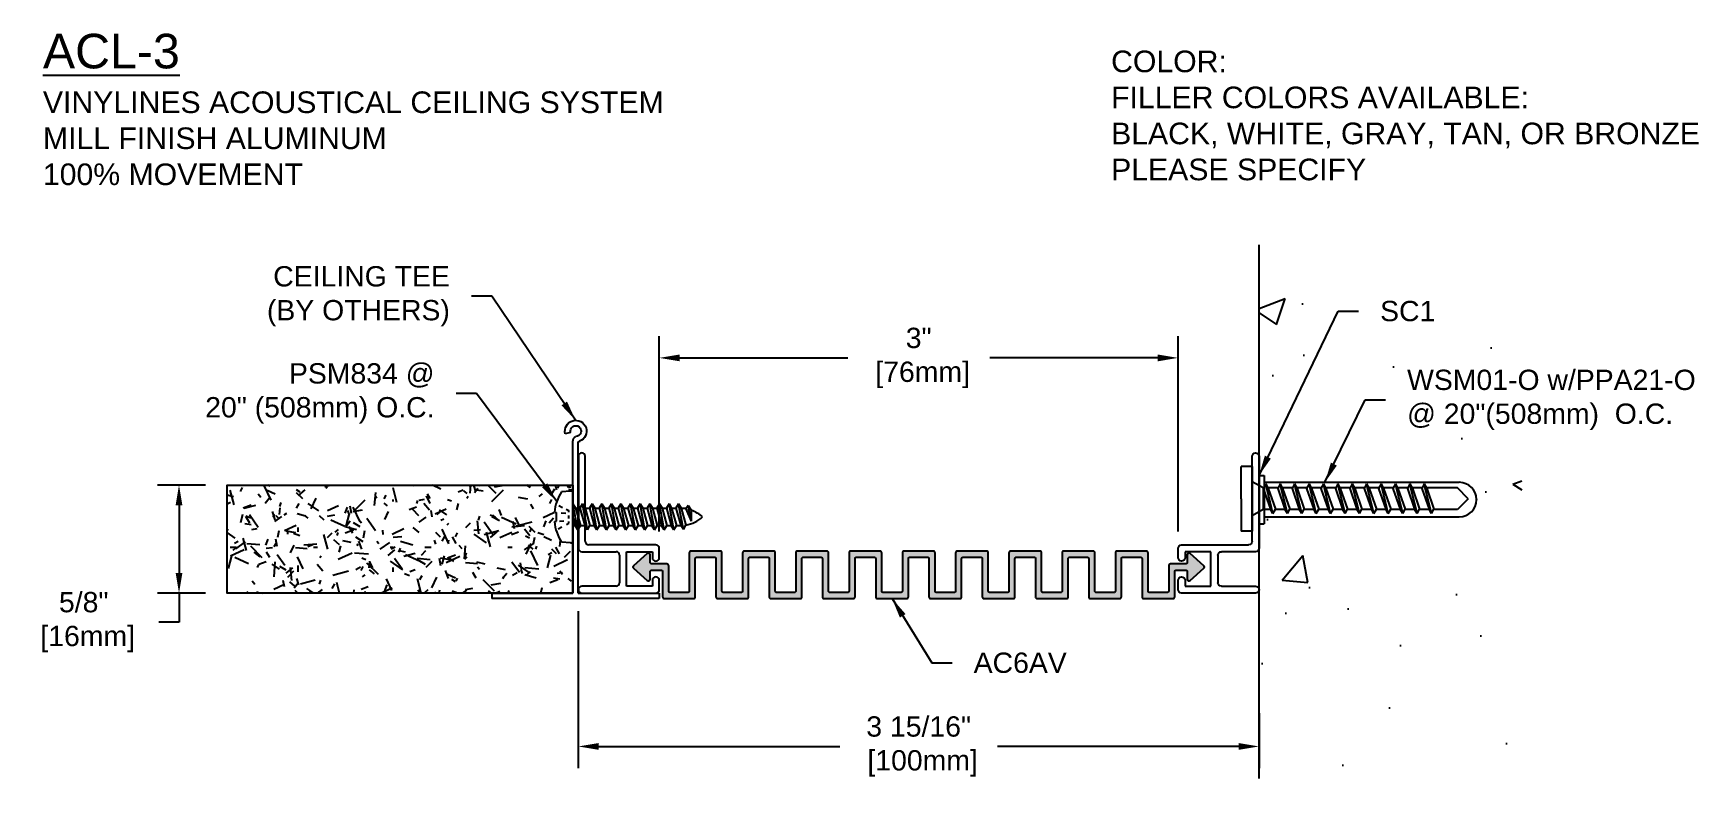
# Model space of a CAD drawing. Header units: inches. Extents: x 0.71 to 10.34, y 3.62 to 8.02.
import ezdxf

# ---------------------------------------------------------------- set-up
doc = ezdxf.new("R2010")
doc.units = ezdxf.units.IN
doc.header["$MEASUREMENT"] = 0
for name, color, linetype in [('Anchors', 4, 'Continuous'), ('Conditions', 1, 'Continuous'), ('Dimensions', 3, 'Continuous'), ('Metals', 7, 'Continuous'), ('Text', 2, 'Continuous')]:
    doc.layers.add(name, color=color, linetype=linetype)
doc.styles.add('ARIAL', font='arial.ttf')
doc.dimstyles.new('ARIAL', dxfattribs={"dimtxt": 0.1175, "dimasz": 0.1175, "dimexe": 0.125, "dimexo": 0.125, "dimgap": 0.125, "dimtad": 0, "dimtih": 1, "dimtoh": 1, "dimdec": 4, "dimzin": 0, "dimdsep": 46, "dimlunit": 4, "dimtxsty": 'ARIAL', "dimcen": 0.09, "dimadec": 0, "dimazin": 0, "dimtfac": 1, "dimtdec": 4, "dimtofl": 0, "dimtmove": 0, "dimatfit": 3, "dimfxl": 0, "dimfrac": 2, "dimtolj": 1, "dimtzin": 0, "dimarcsym": 0})

# ---------------------------------------------------------------- blocks, each defined once
blk = doc.blocks.new('SC1')
for p, q in [((0, 0.792), (0, 0.26)), ((0.04, 0.3), (0.04, 0.792)), ((0.02, 0.24), (0.218, 0.24)), ((0.448, 0.28), (0.06, 0.28)), ((0.238, 0.22), (0.238, 0.06)), ((0.278, 0.24), (0.428, 0.24)), ((0.278, 0.04), (0.278, 0.24)), ((0.428, 0.24), (0.428, 0.205)), ((0.468, 0.205), (0.468, 0.26)), ((0.218, 0.04), (0.02, 0.04)), ((0.02, 0), (0.448, 0)), ((0.428, 0.04), (0.278, 0.04)), ((0.428, 0.0746), (0.428, 0.04)), ((0.468, 0.02), (0.468, 0.0746))]:
    blk.add_line(p, q)
for centre, start, end in [((0.02, 0.792), 0, 180), ((0.06, 0.3), 180, 270), ((0.02, 0.26), 180, 270), ((0.218, 0.22), 360, 90), ((0.448, 0.205), 180, 0), ((0.448, 0.26), 0, 90), ((0.02, 0.02), 90, 270), ((0.218, 0.06), 270, 360), ((0.448, 0.0746), 0, 180), ((0.448, 0.02), 270, 0)]:
    blk.add_arc(centre, 0.02, start, end)
blk = doc.blocks.new('PSM834')
for p, q in [((-0.027, 0.1075), (-0.0253, 0.0942)), ((0.027, 0.1075), (0.0253, 0.0942)), ((-0.15, 0.0147), (-0.1456, 0.0653)), ((-0.1366, 0), (0.1366, 0)), ((-0.075, -0.0278), (0.075, 0)), ((-0.069, 0.0859), (-0.0576, 0.0637)), ((-0.0053, 0), (-0.05, -0.0124)), ((-0.05, 0), (-0.05, -0.0124)), ((-0.0439, 0.0372), (-0.0369, 0.0237)), ((-0.0369, 0.0237), (-0.0266, 0.0237)), ((-0.0253, 0.0942), (0.0253, 0.0942)), ((-0.024, 0.0783), (-0.0219, 0.0533)), ((-0.0091, 0.0237), (0.0075, 0.0237)), ((0.0231, 0.0676), (0.0209, 0.0408)), ((0.0276, 0.0237), (0.0369, 0.0237)), ((0.0453, 0.0399), (0.0369, 0.0237)), ((0.075, 0), (0.05, -0.0154)), ((0.0668, 0.0816), (0.0554, 0.0594)), ((0.15, 0.0147), (0.1456, 0.0653)), ((-0.075, -0.0278), (-0.05, -0.0124)), ((-0.075, -0.0278), (-0.05, -0.0431)), ((-0.075, -0.0833), (0.075, -0.0556)), ((-0.075, -0.0833), (-0.05, -0.068)), ((-0.075, -0.0833), (-0.05, -0.0987)), ((0.05, -0.0154), (-0.05, -0.0431)), ((0.05, -0.0402), (-0.05, -0.068)), ((-0.05, -0.0431), (-0.05, -0.068)), ((0.05, -0.0709), (-0.05, -0.0987)), ((0.05, -0.0958), (-0.05, -0.1235)), ((0.05, -0.0154), (0.05, -0.0402)), ((0.075, -0.0556), (0.05, -0.0402)), ((0.075, -0.0556), (0.05, -0.0709)), ((0.05, -0.0709), (0.05, -0.0958)), ((0.075, -0.1111), (0.05, -0.0958)), ((-0.075, -0.1389), (0.075, -0.1111)), ((-0.075, -0.1389), (-0.05, -0.1235)), ((-0.075, -0.1389), (-0.05, -0.1542)), ((-0.075, -0.1944), (0.075, -0.1667)), ((-0.075, -0.1944), (-0.05, -0.1791)), ((-0.05, -0.0987), (-0.05, -0.1235)), ((0.05, -0.1265), (-0.05, -0.1542)), ((0.05, -0.1513), (-0.05, -0.1791)), ((-0.05, -0.1542), (-0.05, -0.1791)), ((0.05, -0.182), (-0.05, -0.2098)), ((0.075, -0.1111), (0.05, -0.1265)), ((0.05, -0.1265), (0.05, -0.1513)), ((0.075, -0.1667), (0.05, -0.1513)), ((0.075, -0.1667), (0.05, -0.182)), ((0.05, -0.182), (0.05, -0.2069)), ((-0.075, -0.1944), (-0.05, -0.2098)), ((-0.075, -0.25), (0.075, -0.2222)), ((-0.075, -0.25), (-0.05, -0.2346)), ((-0.075, -0.25), (-0.05, -0.2654)), ((-0.075, -0.3056), (0.075, -0.2778)), ((0.05, -0.2069), (-0.05, -0.2346)), ((-0.05, -0.2098), (-0.05, -0.2346)), ((0.05, -0.2376), (-0.05, -0.2654)), ((0.05, -0.2624), (-0.05, -0.2902)), ((-0.05, -0.2654), (-0.05, -0.2902)), ((0.075, -0.2222), (0.05, -0.2069)), ((0.075, -0.2222), (0.05, -0.2376)), ((0.05, -0.2376), (0.05, -0.2624)), ((0.075, -0.2778), (0.05, -0.2624)), ((0.075, -0.2778), (0.05, -0.2931)), ((-0.075, -0.3056), (-0.05, -0.2902)), ((-0.075, -0.3056), (-0.05, -0.3209)), ((-0.075, -0.3611), (0.075, -0.3333)), ((-0.075, -0.3611), (-0.05, -0.3458)), ((-0.075, -0.3611), (-0.05, -0.3765)), ((0.05, -0.2931), (-0.05, -0.3209)), ((0.05, -0.318), (-0.05, -0.3458)), ((-0.05, -0.3209), (-0.05, -0.3458)), ((0.05, -0.3487), (-0.05, -0.3765)), ((0.05, -0.3735), (-0.05, -0.4013)), ((-0.05, -0.3765), (-0.05, -0.4013)), ((0.05, -0.2931), (0.05, -0.318)), ((0.075, -0.3333), (0.05, -0.318)), ((0.075, -0.3333), (0.05, -0.3487)), ((0.05, -0.3487), (0.05, -0.3735)), ((0.075, -0.3889), (0.05, -0.3735)), ((-0.075, -0.4167), (0.075, -0.3889)), ((-0.075, -0.4167), (-0.05, -0.4013)), ((-0.075, -0.4167), (-0.05, -0.432)), ((-0.075, -0.4722), (0.075, -0.4444)), ((-0.075, -0.4722), (-0.05, -0.4569)), ((-0.075, -0.4722), (-0.05, -0.4876)), ((0.05, -0.4042), (-0.05, -0.432)), ((0.05, -0.4291), (-0.05, -0.4569)), ((-0.05, -0.432), (-0.05, -0.4569)), ((0.05, -0.4598), (-0.05, -0.4876)), ((0.075, -0.3889), (0.05, -0.4042)), ((0.05, -0.4042), (0.05, -0.4291)), ((0.075, -0.4444), (0.05, -0.4291)), ((0.075, -0.4444), (0.05, -0.4598)), ((0.05, -0.4598), (0.05, -0.4846)), ((-0.075, -0.5278), (0.075, -0.5)), ((-0.075, -0.5278), (-0.05, -0.5124)), ((-0.075, -0.5278), (-0.05, -0.5431)), ((-0.075, -0.5833), (0.075, -0.5556)), ((-0.075, -0.5833), (-0.05, -0.568)), ((0.05, -0.4846), (-0.05, -0.5124)), ((-0.05, -0.4876), (-0.05, -0.5124)), ((0.05, -0.5154), (-0.05, -0.5431)), ((0.05, -0.5402), (-0.05, -0.568)), ((-0.05, -0.5431), (-0.05, -0.568)), ((0.05, -0.5709), (-0.05, -0.5987)), ((0.075, -0.5), (0.05, -0.4846)), ((0.075, -0.5), (0.05, -0.5154)), ((0.05, -0.5154), (0.05, -0.5402)), ((0.075, -0.5556), (0.05, -0.5402)), ((0.075, -0.5556), (0.05, -0.5709)), ((0.05, -0.5709), (0.05, -0.5958)), ((-0.075, -0.5833), (-0.05, -0.5987)), ((-0.0717, -0.6389), (0.075, -0.6111)), ((-0.0717, -0.6389), (-0.0499, -0.6243)), ((-0.0717, -0.6389), (-0.047, -0.6534)), ((-0.05, -0.5987), (-0.05, -0.6203)), ((0.05, -0.5958), (-0.0499, -0.6243)), ((0.0499, -0.6265), (-0.047, -0.6534)), ((0.047, -0.6534), (-0.0239, -0.6844)), ((-0.0239, -0.6844), (0.0665, -0.6667)), ((0.0665, -0.6667), (0.0389, -0.6841)), ((0.0665, -0.6667), (0.047, -0.6534)), ((0.075, -0.6111), (0.0499, -0.6265)), ((0.075, -0.6111), (0.05, -0.5958)), ((0.0389, -0.6841), (-0.0239, -0.6844))]:
    blk.add_line(p, q)
for centre, radius, start, end in [((0, -0.1562), 0.265, 95.84468, 123.32297), ((0, -0.1562), 0.265, 56.67703, 84.15532), ((-0.1366, 0.0135), 0.0135, 175, 270), ((0.1366, 0.0135), 0.0135, 270, 5), ((0.1468, -0.6189), 0.1968, 179.58901, 181.57345), ((0.1468, -0.6189), 0.1968, 190.09137, 221.76095), ((-0.1468, -0.6189), 0.1968, 349.90424, 357.78941), ((-0.1468, -0.6189), 0.1968, 318.23905, 340.66308)]:
    blk.add_arc(centre, radius, start, end)
blk = doc.blocks.new('acttbar')
blk.add_line((0.4836, 0.0312), (0.4836, 0))
at = {"layer": 'Metals'}
blk.add_line((-0.4836, 0.0312), (-0.4836, 0), dxfattribs=at)
for points in [[(-0.0156, 0.0312), (-0.0156, 0.9058)], [(0.0156, 0.0312), (0.0156, 0.9131)], [(0.0297, 0.9612), (0.0599, 0.9531)], [(-0.0156, 0.0312), (-0.4836, 0.0312)], [(-0.4836, 0), (0.4836, 0)], [(0.4836, 0.0312), (0.0156, 0.0312)]]:
    blk.add_lwpolyline(points, dxfattribs=at)
for centre, radius, start, end in [((-0.0006, 0.9688), 0.0625, 345.51858, 249.86714), ((-0.0006, 0.9688), 0.0313, 345.99379, 269.3303), ((-0.0309, 0.8896), 0.0223, 46.71578, 71.33002), ((-0.014, 0.9108), 0.0297, 355.55823, 64.1671)]:
    blk.add_arc(centre, radius, start, end, dxfattribs=at)
blk = doc.blocks.new('*D3')
at = {"layer": 'Defpoints', "color": 0}
for p in [(7.3256, 6.1444), (4.3256, 5.016), (7.3256, 5.016)]:
    blk.add_point(p, dxfattribs=at)
at = {"layer": 'Dimensions', "color": 0, "lineweight": -2}
for p, q in [((4.3256, 5.141), (4.3256, 6.2694)), ((7.3256, 5.141), (7.3256, 6.2694)), ((4.4431, 6.1444), (5.4151, 6.1444)), ((7.2081, 6.1444), (6.2362, 6.1444))]:
    blk.add_line(p, q, dxfattribs=at)
at = {"layer": 'Dimensions', "color": 0}
for points in [[(4.4431, 6.164), (4.4431, 6.1248), (4.3256, 6.1444)], [(7.2081, 6.164), (7.2081, 6.1248), (7.3256, 6.1444)]]:
    blk.add_solid(points, dxfattribs=at)
at = {"layer": 'Dimensions', "color": 0, "insert": (5.8256, 6.1444), "char_height": 0.1175, "attachment_point": 5, "style": 'ARIAL'}
blk.add_mtext('\\A1;3"\\P [76mm]', dxfattribs=at)
blk = doc.blocks.new('*D4')
at = {"layer": 'Defpoints', "color": 0}
for p in [(3.8576, 4.8035), (7.7936, 4.2151), (7.7936, 3.8967)]:
    blk.add_point(p, dxfattribs=at)
at = {"layer": 'Dimensions', "color": 0, "lineweight": -2}
for p, q in [((3.8576, 4.6785), (3.8576, 3.7717)), ((7.7936, 4.0901), (7.7936, 3.7717)), ((3.9751, 3.8967), (5.3695, 3.8967)), ((7.6761, 3.8967), (6.2818, 3.8967))]:
    blk.add_line(p, q, dxfattribs=at)
at = {"layer": 'Dimensions', "color": 0}
for points in [[(3.9751, 3.9163), (3.9751, 3.8771), (3.8576, 3.8967)], [(7.6761, 3.9163), (7.6761, 3.8771), (7.7936, 3.8967)]]:
    blk.add_solid(points, dxfattribs=at)
at = {"layer": 'Dimensions', "color": 0, "insert": (5.8256, 3.8967), "char_height": 0.1175, "attachment_point": 5, "style": 'ARIAL'}
blk.add_mtext('\\A1;3 15/16"\\P [100mm]', dxfattribs=at)
blk = doc.blocks.new('*D5')
at = {"layer": 'Defpoints', "color": 0}
for p in [(1.5486, 5.4085), (1.8264, 5.4085), (1.8264, 4.7835)]:
    blk.add_point(p, dxfattribs=at)
at = {"layer": 'Dimensions', "color": 0, "lineweight": -2}
for p, q in [((1.7014, 5.4085), (1.4236, 5.4085)), ((1.5486, 5.291), (1.5486, 4.901)), ((1.7014, 4.7835), (1.4236, 4.7835)), ((1.5486, 4.7835), (1.5486, 4.616)), ((1.5486, 4.616), (1.4311, 4.616))]:
    blk.add_line(p, q, dxfattribs=at)
at = {"layer": 'Dimensions', "color": 0}
for points in [[(1.529, 5.291), (1.5682, 5.291), (1.5486, 5.4085)], [(1.529, 4.901), (1.5682, 4.901), (1.5486, 4.7835)]]:
    blk.add_solid(points, dxfattribs=at)
at = {"layer": 'Dimensions', "color": 0, "insert": (0.9977, 4.616), "char_height": 0.1175, "attachment_point": 5, "style": 'ARIAL'}
blk.add_mtext('\\A1;5/8"\\P [16mm]', dxfattribs=at)
blk = doc.blocks.new('PPA21')
for p, q in [((0.14, 0.03), (-0.14, 0.03)), ((-0.14, 0.03), (-0.14, 0)), ((0.14, 0), (-0.14, 0)), ((-0.1, 0), (-0.1, -1.1279)), ((0.1, 0), (0.1, -1.1279)), ((0.14, 0.03), (0.14, 0)), ((0.001, -1.2269), (-0.001, -1.2269))]:
    blk.add_line(p, q)
for centre, start, end in [((-0.001, -1.1279), 180, 270), ((0.001, -1.1279), 270, 0)]:
    blk.add_arc(centre, 0.099, start, end)
blk = doc.blocks.new('WSM01')
for p, q in [((0.0049, 0.063), (-0.1826, 0.063)), ((-0.1826, 0.0005), (-0.1826, 0.063)), ((0.1924, 0.0005), (-0.1826, 0.0005)), ((-0.0576, -0.064), (-0.0929, 0.0005)), ((0.0049, 0.063), (0.1924, 0.063)), ((0.0674, -0.064), (0.1026, 0.0005)), ((0.1924, 0.0005), (0.1924, 0.063)), ((-0.0808, -0.1201), (0.0912, -0.0784)), ((-0.0576, -0.1072), (-0.0576, -0.064)), ((0.0674, -0.064), (-0.0576, -0.064)), ((0.0652, -0.064), (-0.0548, -0.1057)), ((0.0652, -0.0928), (-0.0548, -0.1345)), ((0.0912, -0.0784), (0.0652, -0.064)), ((0.0912, -0.0784), (0.0652, -0.0928)), ((0.0674, -0.0652), (0.0674, -0.064)), ((0.0674, -0.1486), (0.0674, -0.0916)), ((-0.0808, -0.1201), (-0.0548, -0.1057)), ((-0.0808, -0.1201), (-0.0548, -0.1345)), ((-0.0808, -0.2034), (0.0912, -0.1617)), ((-0.0808, -0.2034), (-0.0548, -0.189)), ((-0.0576, -0.1906), (-0.0576, -0.1329)), ((0.0652, -0.1473), (-0.0548, -0.189)), ((0.0652, -0.1761), (-0.0548, -0.2178)), ((0.0912, -0.1617), (0.0652, -0.1473)), ((0.0912, -0.1617), (0.0652, -0.1761)), ((0.0674, -0.2319), (0.0674, -0.1749)), ((-0.0808, -0.2034), (-0.0548, -0.2178)), ((-0.0808, -0.2867), (0.0912, -0.2451)), ((-0.0808, -0.2867), (-0.0548, -0.2723)), ((-0.0808, -0.2867), (-0.0548, -0.3011)), ((-0.0576, -0.2739), (-0.0576, -0.2163)), ((0.0652, -0.2307), (-0.0548, -0.2723)), ((0.0652, -0.2595), (-0.0548, -0.3011)), ((0.0912, -0.2451), (0.0652, -0.2307)), ((0.0912, -0.2451), (0.0652, -0.2595)), ((0.0674, -0.3152), (0.0674, -0.2582)), ((-0.0808, -0.3701), (0.0912, -0.3284)), ((-0.0808, -0.3701), (-0.0548, -0.3557)), ((-0.0808, -0.3701), (-0.0548, -0.3845)), ((-0.0576, -0.3572), (-0.0576, -0.2996)), ((-0.0576, -0.4406), (-0.0576, -0.3829)), ((0.0652, -0.314), (-0.0548, -0.3557)), ((0.0652, -0.3428), (-0.0548, -0.3845)), ((0.0912, -0.3284), (0.0652, -0.314)), ((0.0912, -0.3284), (0.0652, -0.3428)), ((0.0674, -0.3986), (0.0674, -0.3416)), ((-0.0808, -0.4534), (0.0912, -0.4117)), ((-0.0808, -0.4534), (-0.0548, -0.439)), ((-0.0808, -0.4534), (-0.0548, -0.4678)), ((-0.0576, -0.5239), (-0.0576, -0.4663)), ((0.0652, -0.3973), (-0.0548, -0.439)), ((0.0652, -0.4261), (-0.0548, -0.4678)), ((0.0652, -0.4807), (-0.0548, -0.5223)), ((0.0912, -0.4117), (0.0652, -0.3973)), ((0.0912, -0.4117), (0.0652, -0.4261)), ((0.0912, -0.4951), (0.0652, -0.4807)), ((0.0674, -0.4819), (0.0674, -0.4249)), ((-0.0808, -0.5367), (0.0912, -0.4951)), ((-0.0808, -0.5367), (-0.0548, -0.5223)), ((-0.0808, -0.5367), (-0.0548, -0.5511)), ((-0.0576, -0.6072), (-0.0576, -0.5496)), ((0.0652, -0.5095), (-0.0548, -0.5511)), ((0.0652, -0.564), (-0.0548, -0.6057)), ((0.0912, -0.4951), (0.0652, -0.5095)), ((0.0912, -0.5784), (0.0652, -0.564)), ((0.0674, -0.5652), (0.0674, -0.5082)), ((-0.0808, -0.6201), (0.0912, -0.5784)), ((-0.0808, -0.6201), (-0.0548, -0.6057)), ((-0.0808, -0.6201), (-0.0548, -0.6345)), ((-0.0808, -0.7034), (0.0912, -0.6617)), ((-0.0576, -0.6906), (-0.0576, -0.6329)), ((0.0652, -0.5928), (-0.0548, -0.6345)), ((0.0652, -0.6473), (-0.0548, -0.689)), ((0.0912, -0.5784), (0.0652, -0.5928)), ((0.0912, -0.6617), (0.0652, -0.6473)), ((0.0912, -0.6617), (0.0652, -0.6761)), ((0.0674, -0.6486), (0.0674, -0.5916)), ((-0.0808, -0.7034), (-0.0548, -0.689)), ((-0.0808, -0.7034), (-0.0548, -0.7178)), ((-0.0808, -0.7867), (0.0912, -0.7451)), ((-0.0576, -0.7739), (-0.0576, -0.7163)), ((0.0652, -0.6761), (-0.0548, -0.7178)), ((0.0652, -0.7307), (-0.0548, -0.7723)), ((0.0652, -0.7595), (-0.0548, -0.8011)), ((0.0912, -0.7451), (0.0652, -0.7307)), ((0.0912, -0.7451), (0.0652, -0.7595)), ((0.0674, -0.7319), (0.0674, -0.6749)), ((0.0674, -0.8152), (0.0674, -0.7582)), ((-0.0808, -0.7867), (-0.0548, -0.7723)), ((-0.0808, -0.7867), (-0.0548, -0.8011)), ((-0.0808, -0.8701), (0.0912, -0.8284)), ((-0.0808, -0.8701), (-0.0548, -0.8557)), ((-0.0576, -0.8572), (-0.0576, -0.7996)), ((0.0652, -0.814), (-0.0548, -0.8557)), ((0.0652, -0.8428), (-0.0548, -0.8845)), ((0.0912, -0.8284), (0.0652, -0.814)), ((0.0912, -0.8284), (0.0652, -0.8428)), ((0.0674, -0.8986), (0.0674, -0.8416)), ((-0.0808, -0.8701), (-0.0548, -0.8845)), ((-0.0808, -0.9534), (0.0912, -0.9117)), ((-0.0808, -0.9534), (-0.0548, -0.939)), ((-0.0808, -0.9534), (-0.0548, -0.9678)), ((-0.0576, -0.9406), (-0.0576, -0.8829)), ((0.0652, -0.8973), (-0.0548, -0.939)), ((0.0652, -0.9261), (-0.0548, -0.9678)), ((0.0912, -0.9117), (0.0652, -0.8973)), ((0.0912, -0.9117), (0.0652, -0.9261)), ((0.0674, -0.9819), (0.0674, -0.9249)), ((-0.0808, -1.0367), (0.0912, -0.9951)), ((-0.0808, -1.0367), (-0.0548, -1.0223)), ((-0.0808, -1.0367), (-0.0548, -1.0511)), ((-0.0576, -1.0239), (-0.0576, -0.9663)), ((-0.0576, -1.187), (-0.0576, -1.0496)), ((0.0652, -0.9807), (-0.0548, -1.0223)), ((0.0652, -1.0095), (-0.0548, -1.0511)), ((0.0912, -0.9951), (0.0652, -0.9807)), ((0.0912, -0.9951), (0.0652, -1.0095)), ((0.0674, -1.187), (0.0674, -1.0082)), ((0.0049, -1.2495), (-0.0576, -1.187)), ((0.0049, -1.2495), (0.0674, -1.187))]:
    blk.add_line(p, q)
blk = doc.blocks.new('AC6AV')
blk.add_hatch(color=256).paths.add_polyline_path([(-0.2135, 0.025, 0.414214), (-0.2235, 0.035), (-0.3925, 0.035, 0.414214), (-0.4025, 0.025), (-0.4025, -0.195, -0.414214), (-0.4125, -0.205), (-0.5115, -0.205, -0.414214), (-0.5215, -0.195), (-0.5215, 0.025, 0.414214), (-0.5315, 0.035), (-0.7005, 0.035, 0.414214), (-0.7105, 0.025), (-0.7105, -0.195, -0.414214), (-0.7205, -0.205), (-0.8195, -0.205, -0.414214), (-0.8295, -0.195), (-0.8295, 0.025, 0.414214), (-0.8395, 0.035), (-1.0085, 0.035, 0.414214), (-1.0185, 0.025), (-1.0185, -0.195, -0.414214), (-1.0285, -0.205), (-1.1275, -0.205, -0.414214), (-1.1375, -0.195), (-1.1375, 0.025, 0.414214), (-1.1475, 0.035), (-1.3165, 0.035, 0.414214), (-1.3265, 0.025), (-1.3265, -0.195, -0.414214), (-1.3365, -0.205), (-1.4355, -0.205, -0.414214), (-1.4455, -0.195), (-1.4455, -0.05, 0.414214), (-1.4555, -0.04), (-1.5425, -0.04, -0.414214), (-1.5525, -0.03), (-1.5525, 0.0129, 0.645559), (-1.5691, 0.0204), (-1.649, -0.05, 0.451743), (-1.649, -0.065), (-1.5691, -0.1354, 0.645559), (-1.5525, -0.1279), (-1.5525, -0.085, -0.414214), (-1.5425, -0.075), (-1.4905, -0.075, -0.414214), (-1.4805, -0.085), (-1.4805, -0.23, 0.414214), (-1.4705, -0.24), (-1.3015, -0.24, 0.414214), (-1.2915, -0.23), (-1.2915, -0.01, -0.414214), (-1.2815, 0), (-1.1825, 0, -0.414214), (-1.1725, -0.01), (-1.1725, -0.23, 0.414214), (-1.1625, -0.24), (-0.9935, -0.24, 0.414214), (-0.9835, -0.23), (-0.9835, -0.01, -0.414214), (-0.9735, 0), (-0.8745, 0, -0.414214), (-0.8645, -0.01), (-0.8645, -0.23, 0.414214), (-0.8545, -0.24), (-0.6855, -0.24, 0.414214), (-0.6755, -0.23), (-0.6755, -0.01, -0.414214), (-0.6655, 0), (-0.5665, 0, -0.414214), (-0.5565, -0.01), (-0.5565, -0.23, 0.414214), (-0.5465, -0.24), (-0.3775, -0.24, 0.414214), (-0.3675, -0.23), (-0.3675, -0.01, -0.414214), (-0.3575, 0), (-0.2585, 0, -0.414214), (-0.2485, -0.01), (-0.2485, -0.23, 0.414214), (-0.2385, -0.24), (-0.0695, -0.24, 0.414214), (-0.0595, -0.23), (-0.0595, -0.01, -0.414214), (-0.0495, 0), (0.0495, 0, -0.414214), (0.0595, -0.01), (0.0595, -0.23, 0.414214), (0.0695, -0.24), (0.2385, -0.24, 0.414214), (0.2485, -0.23), (0.2485, -0.01, -0.414214), (0.2585, 0), (0.3575, 0, -0.414214), (0.3675, -0.01), (0.3675, -0.23, 0.414214), (0.3775, -0.24), (0.5465, -0.24, 0.414214), (0.5565, -0.23), (0.5565, -0.01, -0.414214), (0.5665, 0), (0.6655, 0, -0.414214), (0.6755, -0.01), (0.6755, -0.23, 0.414214), (0.6855, -0.24), (0.8545, -0.24, 0.414214), (0.8645, -0.23), (0.8645, -0.01, -0.414214), (0.8745, 0), (0.9735, 0, -0.414214), (0.9835, -0.01), (0.9835, -0.23, 0.414214), (0.9935, -0.24), (1.1625, -0.24, 0.414214), (1.1725, -0.23), (1.1725, -0.01, -0.414214), (1.1825, 0), (1.2815, 0, -0.414214), (1.2915, -0.01), (1.2915, -0.23, 0.414214), (1.3015, -0.24), (1.4705, -0.24, 0.414214), (1.4805, -0.23), (1.4805, -0.085, -0.414214), (1.4905, -0.075), (1.5425, -0.075, -0.414214), (1.5525, -0.085), (1.5525, -0.1279, 0.645559), (1.5691, -0.1354), (1.649, -0.065, 0.451743), (1.649, -0.05), (1.5691, 0.0204, 0.645559), (1.5525, 0.0129), (1.5525, -0.03, -0.414214), (1.5425, -0.04), (1.4555, -0.04, 0.414214), (1.4455, -0.05), (1.4455, -0.195, -0.414214), (1.4355, -0.205), (1.3365, -0.205, -0.414214), (1.3265, -0.195), (1.3265, 0.025, 0.414214), (1.3165, 0.035), (1.1475, 0.035, 0.414214), (1.1375, 0.025), (1.1375, -0.195, -0.414214), (1.1275, -0.205), (1.0285, -0.205, -0.414214), (1.0185, -0.195), (1.0185, 0.025, 0.414214), (1.0085, 0.035), (0.8395, 0.035, 0.414214), (0.8295, 0.025), (0.8295, -0.195, -0.414214), (0.8195, -0.205), (0.7205, -0.205, -0.414214), (0.7105, -0.195), (0.7105, 0.025, 0.414214), (0.7005, 0.035), (0.5315, 0.035, 0.414214), (0.5215, 0.025), (0.5215, -0.195, -0.414214), (0.5115, -0.205), (0.4125, -0.205, -0.414214), (0.4025, -0.195), (0.4025, 0.025, 0.414214), (0.3925, 0.035), (0.2235, 0.035, 0.414214), (0.2135, 0.025), (0.2135, -0.195, -0.414214), (0.2035, -0.205), (0.1045, -0.205, -0.414214), (0.0945, -0.195), (0.0945, 0.025, 0.414214), (0.0845, 0.035), (-0.0845, 0.035, 0.414214), (-0.0945, 0.025), (-0.0945, -0.195, -0.414214), (-0.1045, -0.205), (-0.2035, -0.205, -0.414214), (-0.2135, -0.195)])
at = {"linetype": 'Continuous'}
blk.add_lwpolyline([(-0.2135, 0.025, 0.414214), (-0.2235, 0.035), (-0.3925, 0.035, 0.414214), (-0.4025, 0.025), (-0.4025, -0.195, -0.414214), (-0.4125, -0.205), (-0.5115, -0.205, -0.414214), (-0.5215, -0.195), (-0.5215, 0.025, 0.414214), (-0.5315, 0.035), (-0.7005, 0.035, 0.414214), (-0.7105, 0.025), (-0.7105, -0.195, -0.414214), (-0.7205, -0.205), (-0.8195, -0.205, -0.414214), (-0.8295, -0.195), (-0.8295, 0.025, 0.414214), (-0.8395, 0.035), (-1.0085, 0.035, 0.414214), (-1.0185, 0.025), (-1.0185, -0.195, -0.414214), (-1.0285, -0.205), (-1.1275, -0.205, -0.414214), (-1.1375, -0.195), (-1.1375, 0.025, 0.414214), (-1.1475, 0.035), (-1.3165, 0.035, 0.414214), (-1.3265, 0.025), (-1.3265, -0.195, -0.414214), (-1.3365, -0.205), (-1.4355, -0.205, -0.414214), (-1.4455, -0.195), (-1.4455, -0.05, 0.414214), (-1.4555, -0.04), (-1.5425, -0.04, -0.414214), (-1.5525, -0.03), (-1.5525, 0.0129, 0.645559), (-1.5691, 0.0204), (-1.649, -0.05, 0.451743), (-1.649, -0.065), (-1.5691, -0.1354, 0.645559), (-1.5525, -0.1279), (-1.5525, -0.085, -0.414214), (-1.5425, -0.075), (-1.4905, -0.075, -0.414214), (-1.4805, -0.085), (-1.4805, -0.23, 0.414214), (-1.4705, -0.24), (-1.3015, -0.24, 0.414214), (-1.2915, -0.23), (-1.2915, -0.01, -0.414214), (-1.2815, 0), (-1.1825, 0, -0.414214), (-1.1725, -0.01), (-1.1725, -0.23, 0.414214), (-1.1625, -0.24), (-0.9935, -0.24, 0.414214), (-0.9835, -0.23), (-0.9835, -0.01, -0.414214), (-0.9735, 0), (-0.8745, 0, -0.414214), (-0.8645, -0.01), (-0.8645, -0.23, 0.414214), (-0.8545, -0.24), (-0.6855, -0.24, 0.414214), (-0.6755, -0.23), (-0.6755, -0.01, -0.414214), (-0.6655, 0), (-0.5665, 0, -0.414214), (-0.5565, -0.01), (-0.5565, -0.23, 0.414214), (-0.5465, -0.24), (-0.3775, -0.24, 0.414214), (-0.3675, -0.23), (-0.3675, -0.01, -0.414214), (-0.3575, 0), (-0.2585, 0, -0.414214), (-0.2485, -0.01), (-0.2485, -0.23, 0.414214), (-0.2385, -0.24), (-0.0695, -0.24, 0.414214), (-0.0595, -0.23), (-0.0595, -0.01, -0.414214), (-0.0495, 0), (0.0495, 0, -0.414214), (0.0595, -0.01), (0.0595, -0.23, 0.414214), (0.0695, -0.24), (0.2385, -0.24, 0.414214), (0.2485, -0.23), (0.2485, -0.01, -0.414214), (0.2585, 0), (0.3575, 0, -0.414214), (0.3675, -0.01), (0.3675, -0.23, 0.414214), (0.3775, -0.24), (0.5465, -0.24, 0.414214), (0.5565, -0.23), (0.5565, -0.01, -0.414214), (0.5665, 0), (0.6655, 0, -0.414214), (0.6755, -0.01), (0.6755, -0.23, 0.414214), (0.6855, -0.24), (0.8545, -0.24, 0.414214), (0.8645, -0.23), (0.8645, -0.01, -0.414214), (0.8745, 0), (0.9735, 0, -0.414214), (0.9835, -0.01), (0.9835, -0.23, 0.414214), (0.9935, -0.24), (1.1625, -0.24, 0.414214), (1.1725, -0.23), (1.1725, -0.01, -0.414214), (1.1825, 0), (1.2815, 0, -0.414214), (1.2915, -0.01), (1.2915, -0.23, 0.414214), (1.3015, -0.24), (1.4705, -0.24, 0.414214), (1.4805, -0.23), (1.4805, -0.085, -0.414214), (1.4905, -0.075), (1.5425, -0.075, -0.414214), (1.5525, -0.085), (1.5525, -0.1279, 0.645559), (1.5691, -0.1354), (1.649, -0.065, 0.451743), (1.649, -0.05), (1.5691, 0.0204, 0.645559), (1.5525, 0.0129), (1.5525, -0.03, -0.414214), (1.5425, -0.04), (1.4555, -0.04, 0.414214), (1.4455, -0.05), (1.4455, -0.195, -0.414214), (1.4355, -0.205), (1.3365, -0.205, -0.414214), (1.3265, -0.195), (1.3265, 0.025, 0.414214), (1.3165, 0.035), (1.1475, 0.035, 0.414214), (1.1375, 0.025), (1.1375, -0.195, -0.414214), (1.1275, -0.205), (1.0285, -0.205, -0.414214), (1.0185, -0.195), (1.0185, 0.025, 0.414214), (1.0085, 0.035), (0.8395, 0.035, 0.414214), (0.8295, 0.025), (0.8295, -0.195, -0.414214), (0.8195, -0.205), (0.7205, -0.205, -0.414214), (0.7105, -0.195), (0.7105, 0.025, 0.414214), (0.7005, 0.035), (0.5315, 0.035, 0.414214), (0.5215, 0.025), (0.5215, -0.195, -0.414214), (0.5115, -0.205), (0.4125, -0.205, -0.414214), (0.4025, -0.195), (0.4025, 0.025, 0.414214), (0.3925, 0.035), (0.2235, 0.035, 0.414214), (0.2135, 0.025), (0.2135, -0.195, -0.414214), (0.2035, -0.205), (0.1045, -0.205, -0.414214), (0.0945, -0.195), (0.0945, 0.025, 0.414214), (0.0845, 0.035), (-0.0845, 0.035, 0.414214), (-0.0945, 0.025), (-0.0945, -0.195, -0.414214), (-0.1045, -0.205), (-0.2035, -0.205, -0.414214), (-0.2135, -0.195)], format="xyb", close=True, dxfattribs=at)

msp = doc.modelspace()

# ---------------------------------------------------------------- hatches: boundary and pattern name
at = {"layer": 'Conditions'}
h = msp.add_hatch(dxfattribs=at)
h.set_pattern_fill('AR-CONC', color=256, scale=0.25, style=0)
h.paths.add_polyline_path([(9.31227, 6.79836), (7.79364, 6.79836), (7.79364, 5.4646), (7.82364, 5.4646), (7.82364, 5.4246), (8.95155, 5.4246, -0.4142136), (9.05055, 5.3256), (9.05055, 5.3236, -0.4142136), (8.95155, 5.2246), (7.82364, 5.2246), (7.82364, 5.1846), (7.79364, 5.1846), (7.79364, 3.7114), (9.31227, 3.7114)])
h.paths.add_polyline_path([(8.52402, 6.00964), (10.2426, 6.00964), (10.2426, 5.59877), (8.52402, 5.59877)], flags=9)
h.paths.add_polyline_path([(8.1953, 6.34776), (8.53586, 6.34776), (8.53586, 6.1675), (8.1953, 6.1675)], flags=24)
h = msp.add_hatch(dxfattribs=at)
h.set_pattern_fill('TEXTURED', color=256, scale=0.625, style=0)
h.set_pattern_definition([(0, (-1.55, 0.3), (0.275, 0.475), [0.025, -0.41875, 0.01875, -0.18125, 0.0375, -0.44375]), (5, (-1.83125, 0.525), (0.246096, 0.485797), [0.05, -0.41875, 0.0375, -0.18125, 0.075, -0.44375]), (10, (-1.66875, 0.55625), (0.168075, 0.594467), [0.04375, -0.10625, 0.05625, -0.33125, 0.03125, -0.4125]), (15, (-1.78125, 0.6125), (0.14064, 0.561793), [0.0875, -0.10625, 0.09375, -0.33125, 0.06875, -0.4125]), (20, (-1.73125, 0.35625), (0.278064, 0.460367), [0.05, -0.34375, 0.04375, -0.25625, 0.03125, -0.2]), (25, (-1.64375, 0.26875), (0.311635, 0.455643), [0.06875, -0.34375, 0.0875, -0.25625, 0.075, -0.2]), (30, (-1.55, 0.31875), (-0.04577, 0.529275), [0.03125, -0.20625, 0.025, -0.30625, 0.01875, -0.40625]), (35, (-1.83125, 0.09375), (0.046507, 0.620063), [0.06875, -0.20625, 0.05, -0.30625, 0.0375, -0.40625]), (40, (-1.725, 0.45625), (0.070491, 0.450772), [0.025, -0.275, 0.01875, -0.175, 0.05, -0.31875]), (45, (-1.725, 0.23125), (-0.128163, 0.6143), [0.05, -0.275, 0.0375, -0.175, 0.09375, -0.31875]), (50, (-1.63125, 0.23125), (-0.167183, 0.491111), [0.0125, -0.23125, 0.03125, -0.38125, 0.0375, -0.19375]), (60, (-1.6125, 0.275), (-0.207235, 0.466058), [0.03125, -0.25625, 0.0125, -0.3, 0.025, -0.23125]), (65, (-1.8375, 0.275), (-0.151977, 0.650142), [0.06875, -0.25625, 0.025, -0.3, 0.05, -0.23125]), (70, (-1.68125, 0.2), (-0.228942, 0.44914), [0.01875, -0.11875, 0.0375, -0.2, 0.025, -0.275]), (75, (-1.90625, 0.14375), (-0.48455, 0.48571), [0.0375, -0.11875, 0.075, -0.2, 0.05, -0.275]), (80, (-1.65, 0.56875), (-0.43451, 0.343166), [0.04375, -0.275, 0.01875, -0.325, 0.0375, -0.30625]), (85, (-1.59375, 0.11875), (-0.518802, 0.308892), [0.0875, -0.275, 0.0375, -0.325, 0.075, -0.30625]), (90, (-1.6125, 0.3), (-0.55, 0.23125), [0.0375, -0.19375, 0.025, -0.38125, 0.0125, -0.3875]), (95, (-1.8375, 0.525), (-0.58767, 0.40658), [0.075, -0.19375, 0.025, -0.38125, 0.025, -0.3875]), (100, (-1.7125, 0.49375), (-0.516607, 0.302386), [0.04375, -0.24375, 0.0375, -0.2, 0.04375, -0.45625]), (105, (-1.6, 0.60625), (-0.540996, 0.25621), [0.0875, -0.24375, 0.075, -0.2, 0.0875, -0.45625]), (110, (-1.75625, 0.1375), (-0.500917, 0.17019), [0.05, -0.1625, 0.025, -0.33125, 0.0375, -0.3625]), (115, (-1.41875, 0.1375), (-0.513844, 0.125884), [0.09375, -0.1625, 0.05, -0.33125, 0.075, -0.3625]), (120, (-1.925, 0.2125), (-0.597187, 0.05936), [0.03125, -0.41875, 0.0375, -0.19375, 0.04375, -0.25625]), (125, (-1.86875, 0.26875), (-0.67843, 0.0209), [0.06875, -0.41875, 0.075, -0.19375, 0.0875, -0.25625]), (130, (-1.7875, 0.075), (-0.581475, 0.148471), [0.01875, -0.1375, 0.025, -0.26875, 0.05, -0.35]), (135, (-1.73125, 0.13125), (-0.671751, 0.097227), [0.0375, -0.1375, 0.05, -0.26875, 0.09375, -0.35]), (140, (-1.975, 0.575), (-0.459577, -0.071262), [0.0375, -0.225, 0.04375, -0.19375, 0.025, -0.2625]), (145, (-1.725, 0.18125), (-0.48388, -0.157123), [0.075, -0.225, 0.0875, -0.19375, 0.05, -0.2625]), (150, (-1.45625, 0.0375), (-0.426719, -0.251598), [0.025, -0.175, 0.05, -0.3875, 0.04375, -0.35625]), (155, (-1.5125, 0.38125), (-0.556106, -0.216515), [0.05, -0.175, 0.09375, -0.3875, 0.0875, -0.35625]), (160, (-1.86875, 0.3875), (-0.495627, -0.338393), [0.0375, -0.2625, 0.03125, -0.2375, 0.025, -0.38125]), (165, (-1.925, 0.1625), (-0.53314, -0.420077), [0.075, -0.2625, 0.06875, -0.2375, 0.05, -0.38125]), (170, (-1.83125, 0.2375), (-0.449258, -0.35234), [0.05625, -0.20625, 0.0375, -0.28125, 0.05, -0.275]), (175, (-1.55, 0.51875), (-0.426645, -0.502227), [0.06875, -0.20625, 0.075, -0.28125, 0.08125, -0.275])])
h.paths.add_polyline_path([(1.82639, 5.40849), (1.82639, 4.78349), (3.82639, 4.78349), (3.82639, 5.08782, -0.4400105), (3.81172, 5.07438), (3.7611, 5.07881, -0.1204745), (3.71891, 5.19741), (3.73216, 5.19909), (3.73216, 5.24971), (3.71891, 5.25139, -0.1204745), (3.7611, 5.36999), (3.81172, 5.37442, -0.4400105), (3.82639, 5.36098), (3.82639, 5.40849)])

# ---------------------------------------------------------------- linework, layer by layer
msp.add_line((7.79364, 3.7114), (7.79364, 6.79836), dxfattribs=at)
msp.add_lwpolyline([(3.82639, 4.78349), (1.82639, 4.78349), (1.82639, 5.40849), (3.82639, 5.40849), (3.82639, 4.78349)], dxfattribs=at)

# ---------------------------------------------------------------- block references
at = {"layer": 'Anchors', "rotation": 90}
for name, p in [('WSM01', (7.75417, 5.3246)), ('PPA21', (7.82364, 5.3246)), ('PSM834', (3.82639, 5.2244))]:
    msp.add_blockref(name, p, dxfattribs=at)
at = {"layer": 'Metals', "xscale": -1}
for name, p in [('acttbar', (3.84201, 4.75224)), ('SC1', (7.79364, 4.78349))]:
    msp.add_blockref(name, p, dxfattribs=at)
at = {"layer": 'Metals'}
msp.add_blockref('SC1', (3.85764, 4.78349), dxfattribs=at)
at = {"layer": 'Text'}
msp.add_blockref('AC6AV', (5.82564, 4.99224), dxfattribs=at)

# ---------------------------------------------------------------- texts
at = {"layer": 'Text', "attachment_point": 1, "style": 'ARIAL'}
for s, insert, char_height, width in [('{\\LACL-3\\P\\H0.625x;\\lVINYLINES ACOUSTICAL CEILING SYSTEM\\PMILL FINISH ALUMINUM\\P100% MOVEMENT}', (0.7616, 8.01919), 0.2, 3.9375), ('COLOR:{\\L                         \\~\\P}FILLER COLORS AVAILABLE:\\PBLACK, WHITE, GRAY, TAN, OR BRONZE\\PPLEASE SPECIFY', (6.93815, 7.92212), 0.125, 3.432364)]:
    msp.add_mtext(s, dxfattribs=dict(at, insert=insert, char_height=char_height, width=width))
at = {"layer": 'Text', "char_height": 0.1175, "style": 'ARIAL'}
for s, insert, attachment_point in [(' CEILING TEE\\P(BY OTHERS)', (3.11482, 6.50077), 6), ('SC1', (8.4937, 6.41466), 4), ('PSM834 @\\P20" (508mm) O.C.', (3.02611, 5.93914), 6), ('WSM01-O w/PPA21-O\\P@ 20"(508mm)  O.C.', (8.64974, 5.90185), 4), ('AC6AV', (6.14355, 4.38025), 4)]:
    msp.add_mtext(s, dxfattribs=dict(at, insert=insert, attachment_point=attachment_point))

# ---------------------------------------------------------------- dimensions: what is measured, and where the dimension line sits
at = {"layer": 'Dimensions'}
for base, p1, p2, picture, middle in [((7.32564, 6.14438), (4.32564, 5.01599), (7.32564, 5.01599), '*D3', (5.82564, 6.14438)), ((7.79364, 3.8967), (3.85764, 4.80349), (7.79364, 4.21509), '*D4', (5.82564, 3.8967))]:
    dim = msp.add_linear_dim(base=base, p1=p1, p2=p2, dimstyle='ARIAL', override={"dimpost": '\\X'}, dxfattribs=at)
    dim.commit()
    dim.dimension.update_dxf_attribs({"geometry": picture, "text_midpoint": middle, "dimtype": 160})
dim = msp.add_linear_dim(base=(1.54857, 5.40849), p1=(1.82639, 4.78349), p2=(1.82639, 5.40849), angle=90, dimstyle='ARIAL', override={"dimpost": '\\X'}, dxfattribs=at)
dim.commit()
dim.dimension.update_dxf_attribs({"geometry": '*D5', "text_midpoint": (0.99774, 4.61601), "dimtype": 160})

# ---------------------------------------------------------------- leaders
at = {"layer": 'Text', "annotation_type": 0, "has_hookline": 1}
for points, hookline_direction, text_width in [([(3.84193, 5.78349), (3.35732, 6.50077), (3.23982, 6.50077)], 1, 1.05838), ([(7.79364, 5.4646), (8.2512, 6.41466), (8.3687, 6.41466)], 0, 0.28181), ([(3.73286, 5.31323), (3.26861, 5.93914), (3.15111, 5.93914)], 1, 1.30709), ([(8.17492, 5.4246), (8.40724, 5.90185), (8.52474, 5.90185)], 0, 1.65983), ([(5.67164, 4.75224), (5.90105, 4.38025), (6.01855, 4.38025)], 0, 0.53701)]:
    msp.add_leader(points, dimstyle='ARIAL', override={"dimgap": 0.125, "dimtad": 0}, dxfattribs=dict(at, hookline_direction=hookline_direction, text_width=text_width))

doc.saveas('drawing.dxf')
